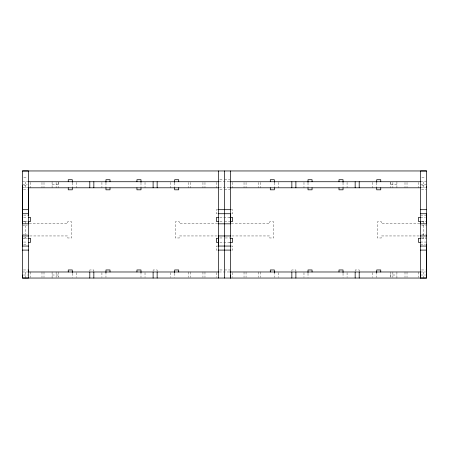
<?xml version="1.0" encoding="UTF-8"?>
<svg xmlns="http://www.w3.org/2000/svg" width="449" height="449" viewBox="0 0 449 449"><rect width="100%" height="100%" fill="white"/><g stroke="black" fill="none" stroke-linecap="round" stroke-linejoin="round"><path stroke-width="0.34" stroke-dasharray="2.25 1.68" d="M390.181 276.528L390.248 275.012L396.916 275.012M23.797 177.692L27.165 177.692M421.836 177.692L425.203 177.692M219.786 179.712L223.153 179.712M224.5 179.712L229.888 179.712M22.45 181.733L28.511 181.733M219.146 181.733L229.888 181.733M420.489 181.733L426.55 181.733M22.45 184.763L27.299 184.763M52.084 184.763L58.752 184.763L58.819 182.238M396.916 184.763L390.248 184.763L390.181 182.238M420.489 184.763L426.55 184.763M23.797 185.774L27.165 185.774M421.836 185.774L425.203 185.774M22.45 187.794L28.511 187.794M219.258 187.794L229.888 187.794M420.489 187.794L425.54 187.794M23.46 189.815L27.501 189.815M219.786 189.815L223.153 189.815M224.5 189.815L229.888 189.815M421.499 189.815L426.55 189.815M217.765 209.683L216.418 209.683L216.418 213.724L217.765 213.724M231.235 209.683L232.582 209.683L232.582 213.724L231.235 213.724M23.662 215.127L28.511 215.127M420.489 215.127L426.55 215.127M219.786 217.428L229.888 217.428M23.662 217.709L27.299 217.709M420.489 217.737L425.338 217.709M22.45 221.469L27.378 221.469M421.622 221.469L426.55 221.469M23.797 221.806L27.165 221.806M219.786 221.806L223.153 221.806M224.5 221.806L229.888 221.806M421.162 221.806L425.203 221.806M29.207 223.827L67.575 223.827L67.575 221.806L71.615 221.806L71.615 237.97L67.575 237.97L67.575 235.95L29.207 235.95M217.743 223.827L179.376 223.827L179.376 221.806L175.334 221.806L175.334 237.97L179.376 237.97L179.376 235.95L217.743 235.95M231.257 223.827L269.625 223.827L269.625 221.806L273.666 221.806L273.666 237.97L269.625 237.97L269.625 235.95L231.257 235.95M419.793 223.827L381.426 223.827L381.426 221.806L377.385 221.806L377.385 237.97L381.426 237.97L381.426 235.95L419.793 235.95M22.45 225.51L27.299 225.51M421.701 225.51L426.55 225.51M22.45 234.266L27.299 234.266M421.701 234.266L426.55 234.266M23.797 237.97L27.165 237.97M219.786 237.97L223.153 237.97M225.174 237.97L229.888 237.97M421.162 237.97L426.55 237.97M22.45 238.307L27.378 238.307M421.622 238.307L426.55 238.307M23.662 242.067L27.299 242.067M420.489 242.039L426.55 242.067M219.786 242.348L229.888 242.348M23.662 244.649L27.299 244.649M420.489 244.677L425.338 244.649M217.765 246.052L216.418 246.052L216.418 250.093L217.765 250.093M231.235 246.052L232.582 246.052L232.582 250.093L231.235 250.093M23.46 269.961L27.501 269.961M219.786 269.961L223.153 269.961M224.5 269.961L229.888 269.961M421.499 269.961L425.54 269.961M22.45 271.982L27.838 271.982M219.258 271.982L229.888 271.982M420.489 271.982L425.54 271.982M23.46 275.012L28.511 275.012M52.084 275.012L58.752 275.012L58.819 276.528M420.489 275.012L425.54 275.012M423.519 181.733L423.519 187.794M423.519 221.469L423.519 238.307M423.519 271.982L423.519 278.043M418.468 182.361L418.468 187.794M418.468 271.982L418.468 277.409M407.019 182.406L407.019 187.794M407.019 271.982L407.019 277.37M404.998 182.406L404.998 187.794M404.998 271.982L404.998 277.37M396.916 181.733L396.916 187.794M396.916 271.982L396.916 278.043M392.875 182.406L392.875 187.794M392.875 271.982L392.875 277.37M390.855 182.406L390.855 187.794M390.855 271.982L390.855 277.37M376.711 182.743L376.711 187.794M376.711 271.982L376.711 277.437M372.67 182.361L372.67 187.794M372.67 272.61L372.67 277.409M359.2 271.308L359.2 269.961L355.159 269.961L355.159 271.308M347.077 182.361L347.077 187.794M347.077 272.61L347.077 277.409M343.036 182.743L343.036 187.16M343.036 273.245L343.036 277.409M308.014 182.743L308.014 187.16M308.014 273.245L308.014 277.409M303.973 182.361L303.973 187.794M303.973 272.61L303.973 277.409M295.891 271.308L295.891 269.961L291.85 269.961L291.85 271.308M278.38 182.361L278.38 187.794M278.38 272.61L278.38 277.409M274.339 182.743L274.339 187.16M274.339 271.982L274.339 277.409M260.196 182.406L260.196 187.794M260.196 271.982L260.196 277.37M258.175 182.406L258.175 187.794M258.175 271.982L258.175 277.37M246.052 182.406L246.052 187.794M246.052 271.982L246.052 277.37M244.032 182.406L244.032 187.794M244.032 271.982L244.032 277.37M232.582 182.361L232.582 187.794M232.582 272.61L232.582 277.409M216.418 182.361L216.418 187.794M216.418 272.61L216.418 277.409M204.969 182.406L204.969 187.794M204.969 271.982L204.969 277.37M202.948 182.406L202.948 187.794M202.948 271.982L202.948 277.37M190.825 182.406L190.825 187.794M190.825 271.982L190.825 277.37M188.804 182.406L188.804 187.794M188.804 271.982L188.804 277.37M174.661 182.743L174.661 187.16M174.661 273.245L174.661 277.409M170.62 182.361L170.62 187.794M170.62 272.61L170.62 277.409M157.15 271.308L157.15 269.961L153.109 269.961L153.109 271.308M145.027 182.361L145.027 187.794M145.027 272.61L145.027 277.409M140.986 182.743L140.986 187.16M140.986 271.982L140.986 277.409M105.964 182.743L105.964 187.794M105.964 271.982L105.964 277.409M101.923 182.361L101.923 187.794M101.923 272.61L101.923 277.409M93.841 271.308L93.841 269.961L89.8 269.961L89.8 271.308M76.33 182.361L76.33 187.794M76.33 272.61L76.33 277.409M72.289 182.743L72.289 187.16M72.289 273.245L72.289 277.409M58.145 182.406L58.145 187.794M58.145 271.982L58.145 277.37M56.125 182.406L56.125 187.794M56.125 271.982L56.125 277.37M52.084 181.733L52.084 187.794M52.084 271.982L52.084 278.043M44.002 182.406L44.002 187.794M44.002 271.982L44.002 277.37M41.981 182.406L41.981 187.794M41.981 271.982L41.981 277.37M30.532 182.361L30.532 187.794M30.532 271.982L30.532 277.409M25.481 181.733L25.481 187.794M25.481 221.469L25.481 238.307M25.481 271.982L25.481 278.043"/><path stroke-width="0.67" d="M22.45 275.012L22.45 278.043L426.55 278.043L426.55 272.992M22.45 185.774L22.45 223.827L28.511 223.827L28.511 221.806M28.511 269.961L28.511 271.982L218.556 271.982M28.511 215.716L28.511 187.794L218.556 187.794M224.5 235.95L224.5 278.043M230.562 275.012L230.562 278.043L230.562 170.957M420.489 278.043L420.489 170.957L426.55 170.957L426.55 278.043L420.489 278.043L420.489 271.982L229.888 271.982M420.489 221.806L420.489 223.827L426.55 223.827L426.55 213.724L420.489 213.724M426.55 271.982L426.55 244.166M426.55 187.794L426.55 186.784M22.45 170.957L28.511 170.957L28.511 278.043L22.45 278.043L22.45 170.957L426.55 170.957M28.511 181.733L218.556 181.733M229.888 181.733L420.489 181.733M229.888 187.794L420.489 187.794M22.45 209.683L28.511 209.683M218.439 209.683L230.562 209.683M420.489 209.683L426.55 209.683M22.45 213.724L28.511 213.724M218.439 213.724L230.562 213.724L230.562 223.827L218.439 223.827M28.511 217.428L30.532 217.428L30.532 221.469L28.641 221.469M218.439 217.428L216.418 217.428L216.418 221.469L218.439 221.469M229.888 217.428L232.582 217.428L232.582 221.469L230.562 221.469M420.489 217.428L418.468 217.428L418.468 221.469L420.359 221.469M28.511 235.95L22.45 235.95L22.45 246.052L28.511 246.052M230.562 235.95L218.439 235.95L218.439 246.052L230.562 246.052M420.489 235.95L426.55 235.95M28.641 238.307L30.532 238.307L30.532 242.348L28.511 242.348M218.439 238.307L216.418 238.307L216.418 242.348L218.439 242.348M230.562 238.307L232.582 238.307L232.582 242.348L229.888 242.348M420.359 238.307L418.468 238.307L418.468 242.348L420.489 242.348M420.489 246.052L426.55 246.052M22.45 250.093L28.511 250.093M218.439 250.093L230.562 250.093M420.489 250.093L426.55 250.093M380.752 181.733L380.752 179.712L376.711 179.712L376.711 182.406M380.752 187.794L380.752 189.815L376.711 189.815L376.711 187.794M380.752 271.982L380.752 269.961L376.711 269.961L376.711 272.655M359.2 181.733L359.2 187.794M359.2 271.982L359.2 278.043M355.159 181.733L355.159 187.794M355.159 271.982L355.159 278.043M343.036 182.406L343.036 179.712L338.995 179.712L338.995 181.733M343.036 187.794L343.036 189.815L338.995 189.815L338.995 187.794M343.036 272.655L343.036 269.961L338.995 269.961L338.995 271.982M312.055 181.733L312.055 179.712L308.014 179.712L308.014 182.406M312.055 187.794L312.055 189.815L308.014 189.815L308.014 187.794M312.055 271.982L312.055 269.961L308.014 269.961L308.014 272.655M295.891 181.733L295.891 187.794M295.891 271.982L295.891 278.043M291.85 181.733L291.85 187.794M291.85 271.982L291.85 278.043M274.339 182.406L274.339 179.712L270.298 179.712L270.298 181.733M274.339 187.794L274.339 189.815L270.298 189.815L270.298 187.794M274.339 272.655L274.339 269.961L270.298 269.961L270.298 271.982M224.5 170.957L224.5 236.623M218.439 170.957L218.439 278.043M178.702 181.733L178.702 179.712L174.661 179.712L174.661 182.406M178.702 187.794L178.702 189.815L174.661 189.815L174.661 187.794M178.702 271.982L178.702 269.961L174.661 269.961L174.661 272.655M157.15 181.733L157.15 187.794M157.15 271.982L157.15 278.043M153.109 181.733L153.109 187.794M153.109 271.982L153.109 278.043M140.986 182.406L140.986 179.712L136.945 179.712L136.945 181.733M140.986 187.794L140.986 189.815L136.945 189.815L136.945 187.794M140.986 272.655L140.986 269.961L136.945 269.961L136.945 271.982M110.005 181.733L110.005 179.712L105.964 179.712L105.964 182.406M110.005 187.794L110.005 189.815L105.964 189.815L105.964 187.794M110.005 271.982L110.005 269.961L105.964 269.961L105.964 272.655M93.841 181.733L93.841 187.794M93.841 271.982L93.841 278.043M89.8 181.733L89.8 187.794M89.8 271.982L89.8 278.043M72.289 182.406L72.289 179.712L68.248 179.712L68.248 181.733M72.289 187.794L72.289 189.815L68.248 189.815L68.248 187.794M72.289 272.655L72.289 269.961L68.248 269.961L68.248 271.982"/></g></svg>
